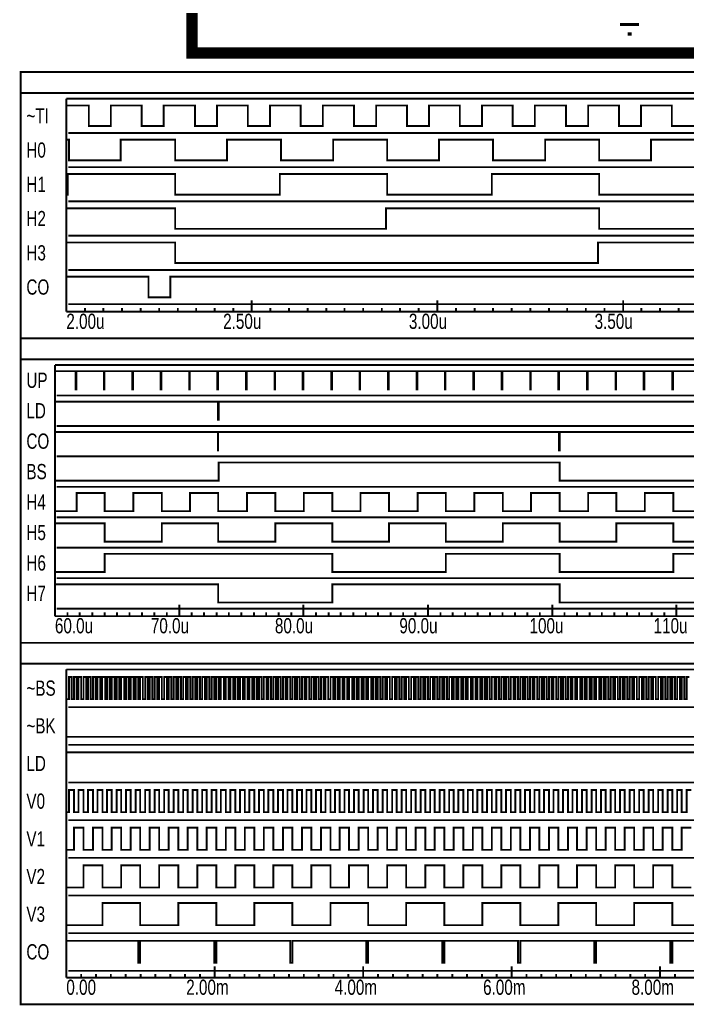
# Model space of a CAD drawing. Header units: inches. Extents: x -20.2 to 17.1, y -12.7 to 4.3.
# Drawn here: x -5.81 to -2.3, y -11.31 to -6.12 of the extents above; entities that cross this region are included whole.
import ezdxf

# ---------------------------------------------------------------- set-up
doc = ezdxf.new("R2010")
doc.units = ezdxf.units.IN
doc.layers.get('0').update_dxf_attribs({"linetype": 'CONTINUOUS'})
for name, color, linetype in [('1', 1, 'CONTINUOUS'), ('2', 2, 'CONTINUOUS'), ('3', 3, 'CONTINUOUS')]:
    doc.layers.add(name, color=color, linetype=linetype)

msp = doc.modelspace()

# ---------------------------------------------------------------- linework, layer by layer
for points, const_width in [([(-0.6, -6.3), (-4.9, -6.3), (-4.9, -5.6)], 0.06), ([(-2.65, -6.15), (-2.55, -6.15)], 0.016), ([(-2.61, -6.2), (-2.59, -6.2)], 0.016), ([(-5.56, -6.63), (-5.56, -6.63), (-5.56, -6.576), (-5.442, -6.576), (-5.442, -6.684), (-5.326, -6.684), (-5.326, -6.576), (-5.164, -6.576), (-5.164, -6.684), (-5.048, -6.684), (-5.048, -6.576), (-4.884, -6.576), (-4.884, -6.684), (-4.768, -6.684), (-4.768, -6.576), (-4.606, -6.576), (-4.606, -6.684), (-4.49, -6.684), (-4.49, -6.576), (-4.328, -6.576), (-4.328, -6.684), (-4.212, -6.684), (-4.212, -6.576), (-4.048, -6.576), (-4.048, -6.684), (-3.932, -6.684), (-3.932, -6.576), (-3.77, -6.576), (-3.77, -6.684), (-3.654, -6.684), (-3.654, -6.576), (-3.492, -6.576), (-3.492, -6.684), (-3.376, -6.684), (-3.376, -6.576), (-3.214, -6.576), (-3.214, -6.684), (-3.098, -6.684), (-3.098, -6.576), (-2.934, -6.576), (-2.934, -6.684), (-2.818, -6.684), (-2.818, -6.576), (-2.656, -6.576), (-2.656, -6.684), (-2.54, -6.684), (-2.54, -6.576), (-2.378, -6.576), (-2.378, -6.684), (-2.262, -6.684)], 0.01), ([(-5.56, -6.81), (-5.56, -6.81), (-5.56, -6.756), (-5.546, -6.756), (-5.546, -6.864), (-5.274, -6.864), (-5.274, -6.756), (-4.988, -6.756), (-4.988, -6.864), (-4.716, -6.864), (-4.716, -6.756), (-4.432, -6.756), (-4.432, -6.864), (-4.158, -6.864), (-4.158, -6.756), (-3.874, -6.756), (-3.874, -6.864), (-3.602, -6.864), (-3.602, -6.756), (-3.318, -6.756), (-3.318, -6.864), (-3.044, -6.864), (-3.044, -6.756), (-2.76, -6.756), (-2.76, -6.864), (-2.488, -6.864), (-2.488, -6.756), (-2.202, -6.756)], 0.01), ([(-5.56, -6.99), (-5.56, -6.99), (-5.56, -7.044), (-5.552, -7.044), (-5.552, -6.936), (-4.988, -6.936), (-4.988, -7.044), (-4.438, -7.044), (-4.438, -6.936), (-3.874, -6.936), (-3.874, -7.044), (-3.324, -7.044), (-3.324, -6.936), (-2.76, -6.936), (-2.76, -7.044), (-2.208, -7.044)], 0.01), ([(-5.56, -7.17), (-5.56, -7.17), (-5.56, -7.116), (-4.988, -7.116), (-4.988, -7.224), (-3.88, -7.224), (-3.88, -7.116), (-2.76, -7.116), (-2.76, -7.224), (-1.652, -7.224), (-1.652, -7.116), (-0.532, -7.116), (-0.532, -7.224), (0.576, -7.224), (0.576, -7.116), (1.696, -7.116), (1.696, -7.224), (2.806, -7.224), (2.806, -7.116), (3.926, -7.116), (3.926, -7.224), (5.034, -7.224), (5.034, -7.116), (6.14, -7.116)], 0.01), ([(-5.56, -7.35), (-5.56, -7.35), (-5.56, -7.296), (-4.988, -7.296), (-4.988, -7.404), (-2.766, -7.404), (-2.766, -7.296), (-0.532, -7.296), (-0.532, -7.404), (1.692, -7.404), (1.692, -7.296), (3.926, -7.296), (3.926, -7.404), (6.14, -7.404)], 0.01), ([(-5.56, -7.53), (-5.56, -7.53), (-5.56, -7.476), (-5.128, -7.476), (-5.128, -7.584), (-5.014, -7.584), (-5.014, -7.476), (-0.67, -7.476), (-0.67, -7.584), (-0.556, -7.584), (-0.556, -7.476), (3.786, -7.476), (3.786, -7.584), (3.9, -7.584), (3.9, -7.476), (6.14, -7.476)], 0.01), ([(-5.62, -8.02), (-5.62, -8.02), (-5.62, -7.972), (-5.512, -7.972), (-5.512, -8.068), (-5.508, -8.068), (-5.508, -7.972), (-5.362, -7.972), (-5.362, -8.068), (-5.36, -8.068), (-5.36, -7.972), (-5.214, -7.972), (-5.214, -8.068), (-5.21, -8.068), (-5.21, -7.972), (-5.064, -7.972), (-5.064, -8.068), (-5.06, -8.068), (-5.06, -7.972), (-4.914, -7.972), (-4.914, -8.068), (-4.912, -8.068), (-4.912, -7.972), (-4.766, -7.972), (-4.766, -8.068), (-4.762, -8.068), (-4.762, -7.972), (-4.616, -7.972), (-4.616, -8.068), (-4.612, -8.068), (-4.612, -7.972), (-4.466, -7.972), (-4.466, -8.068), (-4.464, -8.068), (-4.464, -7.972), (-4.318, -7.972), (-4.318, -8.068), (-4.314, -8.068), (-4.314, -7.972), (-4.168, -7.972), (-4.168, -8.068), (-4.164, -8.068), (-4.164, -7.972), (-4.018, -7.972), (-4.018, -8.068), (-4.016, -8.068), (-4.016, -7.972), (-3.87, -7.972), (-3.87, -8.068), (-3.866, -8.068), (-3.866, -7.972), (-3.72, -7.972), (-3.72, -8.068), (-3.716, -8.068), (-3.716, -7.972), (-3.57, -7.972), (-3.57, -8.068), (-3.568, -8.068), (-3.568, -7.972), (-3.422, -7.972), (-3.422, -8.068), (-3.418, -8.068), (-3.418, -7.972), (-3.272, -7.972), (-3.272, -8.068), (-3.268, -8.068), (-3.268, -7.972), (-3.122, -7.972), (-3.122, -8.068), (-3.12, -8.068), (-3.12, -7.972), (-2.974, -7.972), (-2.974, -8.068), (-2.97, -8.068), (-2.97, -7.972), (-2.824, -7.972), (-2.824, -8.068), (-2.82, -8.068), (-2.82, -7.972), (-2.674, -7.972), (-2.674, -8.068), (-2.672, -8.068), (-2.672, -7.972), (-2.526, -7.972), (-2.526, -8.068), (-2.522, -8.068), (-2.522, -7.972), (-2.376, -7.972), (-2.376, -8.068), (-2.372, -8.068), (-2.372, -7.972), (-2.226, -7.972)], 0.01), ([(-5.62, -8.18), (-5.62, -8.18), (-5.62, -8.132), (-4.764, -8.132), (-4.764, -8.228), (-4.76, -8.228), (-4.76, -8.132), (-0.582, -8.132), (-0.582, -8.228), (-0.58, -8.228), (-0.58, -8.132), (3.6, -8.132), (3.6, -8.228), (3.602, -8.228), (3.602, -8.132), (6.14, -8.132)], 0.01), ([(-5.62, -8.34), (-5.62, -8.34), (-5.62, -8.292), (-4.764, -8.292), (-4.764, -8.388), (-4.762, -8.388), (-4.762, -8.292), (-2.972, -8.292), (-2.972, -8.388), (-2.968, -8.388), (-2.968, -8.292), (-0.584, -8.292), (-0.584, -8.388), (-0.58, -8.388), (-0.58, -8.292), (1.208, -8.292)], 0.01), ([(-5.62, -8.5), (-5.62, -8.5), (-5.62, -8.548), (-4.76, -8.548), (-4.76, -8.452), (-2.968, -8.452), (-2.968, -8.548), (-0.58, -8.548), (-0.58, -8.452), (1.214, -8.452), (1.214, -8.548), (3.602, -8.548), (3.602, -8.452), (5.396, -8.452), (5.396, -8.548), (6.14, -8.548)], 0.01), ([(-5.62, -8.66), (-5.62, -8.66), (-5.62, -8.708), (-5.506, -8.708), (-5.506, -8.612), (-5.358, -8.612), (-5.358, -8.708), (-5.208, -8.708), (-5.208, -8.612), (-5.058, -8.612), (-5.058, -8.708), (-4.91, -8.708), (-4.91, -8.612), (-4.762, -8.612), (-4.762, -8.708), (-4.61, -8.708), (-4.61, -8.612), (-4.462, -8.612), (-4.462, -8.708), (-4.312, -8.708), (-4.312, -8.612), (-4.162, -8.612), (-4.162, -8.708), (-4.014, -8.708), (-4.014, -8.612), (-3.864, -8.612), (-3.864, -8.708), (-3.714, -8.708), (-3.714, -8.612), (-3.566, -8.612), (-3.566, -8.708), (-3.416, -8.708), (-3.416, -8.612), (-3.266, -8.612), (-3.266, -8.708), (-3.118, -8.708), (-3.118, -8.612), (-2.968, -8.612), (-2.968, -8.708), (-2.818, -8.708), (-2.818, -8.612), (-2.67, -8.612), (-2.67, -8.708), (-2.52, -8.708), (-2.52, -8.612), (-2.37, -8.612), (-2.37, -8.708), (-2.222, -8.708)], 0.01), ([(-5.62, -8.82), (-5.62, -8.82), (-5.62, -8.772), (-5.358, -8.772), (-5.358, -8.868), (-5.058, -8.868), (-5.058, -8.772), (-4.762, -8.772), (-4.762, -8.868), (-4.462, -8.868), (-4.462, -8.772), (-4.162, -8.772), (-4.162, -8.868), (-3.864, -8.868), (-3.864, -8.772), (-3.566, -8.772), (-3.566, -8.868), (-3.266, -8.868), (-3.266, -8.772), (-2.968, -8.772), (-2.968, -8.868), (-2.67, -8.868), (-2.67, -8.772), (-2.37, -8.772), (-2.37, -8.868), (-2.072, -8.868)], 0.01), ([(-5.62, -8.98), (-5.62, -8.98), (-5.62, -9.028), (-5.358, -9.028), (-5.358, -8.932), (-4.162, -8.932), (-4.162, -9.028), (-3.566, -9.028), (-3.566, -8.932), (-2.968, -8.932), (-2.968, -9.028), (-2.37, -9.028), (-2.37, -8.932), (-1.774, -8.932), (-1.774, -9.028), (-1.176, -9.028), (-1.176, -8.932), (0.018, -8.932), (0.018, -9.028), (0.616, -9.028), (0.616, -8.932), (1.214, -8.932)], 0.01), ([(-5.62, -9.14), (-5.62, -9.14), (-5.62, -9.092), (-4.762, -9.092), (-4.762, -9.188), (-4.162, -9.188), (-4.162, -9.092), (-2.968, -9.092), (-2.968, -9.188), (-1.774, -9.188), (-1.774, -9.092), (-0.58, -9.092), (-0.58, -9.188), (0.018, -9.188), (0.018, -9.092), (1.214, -9.092)], 0.01), ([(-5.56, -9.696), (-5.546, -9.696), (-5.546, -9.58), (-5.532, -9.58), (-5.532, -9.696), (-5.52, -9.696), (-5.52, -9.58), (-5.506, -9.58), (-5.506, -9.696), (-5.496, -9.696), (-5.496, -9.58), (-5.482, -9.58), (-5.482, -9.696), (-5.47, -9.696), (-5.47, -9.58), (-5.456, -9.58), (-5.456, -9.696), (-5.446, -9.696), (-5.446, -9.58), (-5.432, -9.58), (-5.432, -9.696), (-5.42, -9.696), (-5.42, -9.58), (-5.406, -9.58), (-5.406, -9.696), (-5.396, -9.696), (-5.396, -9.58), (-5.382, -9.58), (-5.382, -9.696), (-5.372, -9.696), (-5.372, -9.58), (-5.356, -9.58), (-5.356, -9.696), (-5.346, -9.696), (-5.346, -9.58), (-5.332, -9.58), (-5.332, -9.696), (-5.322, -9.696), (-5.322, -9.58), (-5.306, -9.58), (-5.306, -9.696), (-5.296, -9.696), (-5.296, -9.58), (-5.282, -9.58), (-5.282, -9.696), (-5.272, -9.696), (-5.272, -9.58), (-5.256, -9.58), (-5.256, -9.696), (-5.246, -9.696), (-5.246, -9.58), (-5.232, -9.58), (-5.232, -9.696), (-5.222, -9.696), (-5.222, -9.58), (-5.206, -9.58), (-5.206, -9.696), (-5.196, -9.696), (-5.196, -9.58), (-5.182, -9.58), (-5.182, -9.696), (-5.172, -9.696), (-5.172, -9.58), (-5.158, -9.58), (-5.158, -9.696), (-5.146, -9.696), (-5.146, -9.58), (-5.132, -9.58), (-5.132, -9.696), (-5.122, -9.696), (-5.122, -9.58), (-5.108, -9.58), (-5.108, -9.696), (-5.096, -9.696), (-5.096, -9.58), (-5.082, -9.58), (-5.082, -9.696), (-5.072, -9.696), (-5.072, -9.58), (-5.058, -9.58), (-5.058, -9.696), (-5.046, -9.696), (-5.046, -9.58), (-5.032, -9.58), (-5.032, -9.696), (-5.022, -9.696), (-5.022, -9.58), (-5.008, -9.58), (-5.008, -9.696), (-4.996, -9.696), (-4.996, -9.58), (-4.982, -9.58), (-4.982, -9.696), (-4.972, -9.696), (-4.972, -9.58), (-4.958, -9.58), (-4.958, -9.696), (-4.946, -9.696), (-4.946, -9.58), (-4.932, -9.58), (-4.932, -9.696), (-4.922, -9.696), (-4.922, -9.58), (-4.908, -9.58), (-4.908, -9.696), (-4.896, -9.696), (-4.896, -9.58), (-4.882, -9.58), (-4.882, -9.696), (-4.872, -9.696), (-4.872, -9.58), (-4.858, -9.58), (-4.858, -9.696), (-4.846, -9.696), (-4.846, -9.58), (-4.832, -9.58), (-4.832, -9.696), (-4.822, -9.696), (-4.822, -9.58), (-4.808, -9.58), (-4.808, -9.696), (-4.796, -9.696), (-4.796, -9.58), (-4.782, -9.58), (-4.782, -9.696), (-4.772, -9.696), (-4.772, -9.58), (-4.758, -9.58), (-4.758, -9.696), (-4.748, -9.696), (-4.748, -9.58), (-4.732, -9.58), (-4.732, -9.696), (-4.722, -9.696), (-4.722, -9.58), (-4.708, -9.58), (-4.708, -9.696), (-4.698, -9.696), (-4.698, -9.58), (-4.682, -9.58), (-4.682, -9.696), (-4.672, -9.696), (-4.672, -9.58), (-4.658, -9.58), (-4.658, -9.696), (-4.648, -9.696), (-4.648, -9.58), (-4.632, -9.58), (-4.632, -9.696), (-4.622, -9.696), (-4.622, -9.58), (-4.608, -9.58), (-4.608, -9.696), (-4.598, -9.696), (-4.598, -9.58), (-4.582, -9.58), (-4.582, -9.696), (-4.572, -9.696), (-4.572, -9.58), (-4.558, -9.58), (-4.558, -9.696), (-4.548, -9.696), (-4.548, -9.58), (-4.534, -9.58), (-4.534, -9.696), (-4.522, -9.696), (-4.522, -9.58), (-4.508, -9.58), (-4.508, -9.696), (-4.498, -9.696), (-4.498, -9.58), (-4.484, -9.58), (-4.484, -9.696), (-4.472, -9.696), (-4.472, -9.58), (-4.458, -9.58), (-4.458, -9.696), (-4.448, -9.696), (-4.448, -9.58), (-4.434, -9.58), (-4.434, -9.696), (-4.422, -9.696), (-4.422, -9.58), (-4.408, -9.58), (-4.408, -9.696), (-4.398, -9.696), (-4.398, -9.58), (-4.384, -9.58), (-4.384, -9.696), (-4.372, -9.696), (-4.372, -9.58), (-4.358, -9.58), (-4.358, -9.696), (-4.348, -9.696), (-4.348, -9.58), (-4.334, -9.58), (-4.334, -9.696), (-4.322, -9.696), (-4.322, -9.58), (-4.308, -9.58), (-4.308, -9.696), (-4.298, -9.696), (-4.298, -9.58), (-4.284, -9.58), (-4.284, -9.696), (-4.272, -9.696), (-4.272, -9.58), (-4.258, -9.58), (-4.258, -9.696), (-4.248, -9.696), (-4.248, -9.58), (-4.234, -9.58), (-4.234, -9.696), (-4.222, -9.696), (-4.222, -9.58), (-4.208, -9.58), (-4.208, -9.696), (-4.198, -9.696), (-4.198, -9.58), (-4.184, -9.58), (-4.184, -9.696), (-4.172, -9.696), (-4.172, -9.58), (-4.158, -9.58), (-4.158, -9.696), (-4.148, -9.696), (-4.148, -9.58), (-4.134, -9.58), (-4.134, -9.696), (-4.124, -9.696), (-4.124, -9.58), (-4.108, -9.58), (-4.108, -9.696), (-4.098, -9.696), (-4.098, -9.58), (-4.084, -9.58), (-4.084, -9.696), (-4.074, -9.696), (-4.074, -9.58), (-4.058, -9.58), (-4.058, -9.696), (-4.048, -9.696), (-4.048, -9.58), (-4.034, -9.58), (-4.034, -9.696), (-4.024, -9.696), (-4.024, -9.58), (-4.008, -9.58), (-4.008, -9.696), (-3.998, -9.696), (-3.998, -9.58), (-3.984, -9.58), (-3.984, -9.696), (-3.974, -9.696), (-3.974, -9.58), (-3.958, -9.58), (-3.958, -9.696), (-3.948, -9.696), (-3.948, -9.58), (-3.934, -9.58), (-3.934, -9.696), (-3.924, -9.696), (-3.924, -9.58), (-3.91, -9.58), (-3.91, -9.696), (-3.898, -9.696), (-3.898, -9.58), (-3.884, -9.58), (-3.884, -9.696), (-3.874, -9.696), (-3.874, -9.58), (-3.86, -9.58), (-3.86, -9.696), (-3.848, -9.696), (-3.848, -9.58), (-3.834, -9.58), (-3.834, -9.696), (-3.824, -9.696), (-3.824, -9.58), (-3.81, -9.58), (-3.81, -9.696), (-3.798, -9.696), (-3.798, -9.58), (-3.784, -9.58), (-3.784, -9.696), (-3.774, -9.696), (-3.774, -9.58), (-3.76, -9.58), (-3.76, -9.696), (-3.748, -9.696), (-3.748, -9.58), (-3.734, -9.58), (-3.734, -9.696), (-3.724, -9.696), (-3.724, -9.58), (-3.71, -9.58), (-3.71, -9.696), (-3.698, -9.696), (-3.698, -9.58), (-3.684, -9.58), (-3.684, -9.696), (-3.674, -9.696), (-3.674, -9.58), (-3.66, -9.58), (-3.66, -9.696), (-3.648, -9.696), (-3.648, -9.58), (-3.634, -9.58), (-3.634, -9.696), (-3.624, -9.696), (-3.624, -9.58), (-3.61, -9.58), (-3.61, -9.696), (-3.598, -9.696), (-3.598, -9.58), (-3.584, -9.58), (-3.584, -9.696), (-3.574, -9.696), (-3.574, -9.58), (-3.56, -9.58), (-3.56, -9.696), (-3.548, -9.696), (-3.548, -9.58), (-3.534, -9.58), (-3.534, -9.696), (-3.524, -9.696), (-3.524, -9.58), (-3.51, -9.58), (-3.51, -9.696), (-3.5, -9.696), (-3.5, -9.58), (-3.484, -9.58), (-3.484, -9.696), (-3.474, -9.696), (-3.474, -9.58), (-3.46, -9.58), (-3.46, -9.696), (-3.45, -9.696), (-3.45, -9.58), (-3.434, -9.58), (-3.434, -9.696), (-3.424, -9.696), (-3.424, -9.58), (-3.41, -9.58), (-3.41, -9.696), (-3.4, -9.696), (-3.4, -9.58), (-3.384, -9.58), (-3.384, -9.696), (-3.374, -9.696), (-3.374, -9.58), (-3.36, -9.58), (-3.36, -9.696), (-3.35, -9.696), (-3.35, -9.58), (-3.336, -9.58), (-3.336, -9.696), (-3.324, -9.696), (-3.324, -9.58), (-3.31, -9.58), (-3.31, -9.696), (-3.3, -9.696), (-3.3, -9.58), (-3.286, -9.58), (-3.286, -9.696), (-3.274, -9.696), (-3.274, -9.58), (-3.26, -9.58), (-3.26, -9.696), (-3.25, -9.696), (-3.25, -9.58), (-3.236, -9.58), (-3.236, -9.696), (-3.224, -9.696), (-3.224, -9.58), (-3.21, -9.58), (-3.21, -9.696), (-3.2, -9.696), (-3.2, -9.58), (-3.186, -9.58), (-3.186, -9.696), (-3.174, -9.696), (-3.174, -9.58), (-3.16, -9.58), (-3.16, -9.696), (-3.15, -9.696), (-3.15, -9.58), (-3.136, -9.58), (-3.136, -9.696), (-3.124, -9.696), (-3.124, -9.58), (-3.11, -9.58), (-3.11, -9.696), (-3.1, -9.696), (-3.1, -9.58), (-3.086, -9.58), (-3.086, -9.696), (-3.074, -9.696), (-3.074, -9.58), (-3.06, -9.58), (-3.06, -9.696), (-3.05, -9.696), (-3.05, -9.58), (-3.036, -9.58), (-3.036, -9.696), (-3.024, -9.696), (-3.024, -9.58), (-3.01, -9.58), (-3.01, -9.696), (-3, -9.696), (-3, -9.58), (-2.986, -9.58), (-2.986, -9.696), (-2.974, -9.696), (-2.974, -9.58), (-2.96, -9.58), (-2.96, -9.696), (-2.95, -9.696), (-2.95, -9.58), (-2.936, -9.58), (-2.936, -9.696), (-2.924, -9.696), (-2.924, -9.58), (-2.91, -9.58), (-2.91, -9.696), (-2.9, -9.696), (-2.9, -9.58), (-2.886, -9.58), (-2.886, -9.696), (-2.876, -9.696), (-2.876, -9.58), (-2.86, -9.58), (-2.86, -9.696), (-2.85, -9.696), (-2.85, -9.58), (-2.836, -9.58), (-2.836, -9.696), (-2.826, -9.696), (-2.826, -9.58), (-2.81, -9.58), (-2.81, -9.696), (-2.8, -9.696), (-2.8, -9.58), (-2.786, -9.58), (-2.786, -9.696), (-2.776, -9.696), (-2.776, -9.58), (-2.76, -9.58), (-2.76, -9.696), (-2.75, -9.696), (-2.75, -9.58), (-2.736, -9.58), (-2.736, -9.696), (-2.726, -9.696), (-2.726, -9.58), (-2.712, -9.58), (-2.712, -9.696), (-2.7, -9.696), (-2.7, -9.58), (-2.686, -9.58), (-2.686, -9.696), (-2.676, -9.696), (-2.676, -9.58), (-2.662, -9.58), (-2.662, -9.696), (-2.65, -9.696), (-2.65, -9.58), (-2.636, -9.58), (-2.636, -9.696), (-2.626, -9.696), (-2.626, -9.58), (-2.612, -9.58), (-2.612, -9.696), (-2.6, -9.696), (-2.6, -9.58), (-2.586, -9.58), (-2.586, -9.696), (-2.576, -9.696), (-2.576, -9.58), (-2.562, -9.58), (-2.562, -9.696), (-2.55, -9.696), (-2.55, -9.58), (-2.536, -9.58), (-2.536, -9.696), (-2.526, -9.696), (-2.526, -9.58), (-2.512, -9.58), (-2.512, -9.696), (-2.5, -9.696), (-2.5, -9.58), (-2.486, -9.58), (-2.486, -9.696), (-2.476, -9.696), (-2.476, -9.58), (-2.462, -9.58), (-2.462, -9.696), (-2.45, -9.696), (-2.45, -9.58), (-2.436, -9.58), (-2.436, -9.696), (-2.426, -9.696), (-2.426, -9.58), (-2.412, -9.58), (-2.412, -9.696), (-2.4, -9.696), (-2.4, -9.58), (-2.386, -9.58), (-2.386, -9.696), (-2.376, -9.696), (-2.376, -9.58), (-2.362, -9.58), (-2.362, -9.696), (-2.35, -9.696), (-2.35, -9.58), (-2.336, -9.58), (-2.336, -9.696), (-2.326, -9.696), (-2.326, -9.58), (-2.312, -9.58), (-2.312, -9.696), (-2.3, -9.696), (-2.3, -9.58), (-2.286, -9.58)], 0.01), ([(-5.56, -9.894), (-0.778, -9.894), (-0.778, -9.778), (4.014, -9.778), (4.014, -9.894), (6.14, -9.894)], 0.01), ([(-5.56, -9.976), (-0.778, -9.976), (-0.778, -10.092), (-0.778, -10.092), (-0.778, -9.976), (4.014, -9.976), (4.014, -10.092), (4.014, -10.092), (4.014, -9.976), (6.14, -9.976)], 0.01), ([(-5.56, -10.29), (-5.546, -10.29), (-5.546, -10.174), (-5.52, -10.174), (-5.52, -10.29), (-5.496, -10.29), (-5.496, -10.174), (-5.47, -10.174), (-5.47, -10.29), (-5.446, -10.29), (-5.446, -10.174), (-5.42, -10.174), (-5.42, -10.29), (-5.396, -10.29), (-5.396, -10.174), (-5.37, -10.174), (-5.37, -10.29), (-5.346, -10.29), (-5.346, -10.174), (-5.322, -10.174), (-5.322, -10.29), (-5.296, -10.29), (-5.296, -10.174), (-5.272, -10.174), (-5.272, -10.29), (-5.246, -10.29), (-5.246, -10.174), (-5.222, -10.174), (-5.222, -10.29), (-5.196, -10.29), (-5.196, -10.174), (-5.172, -10.174), (-5.172, -10.29), (-5.146, -10.29), (-5.146, -10.174), (-5.122, -10.174), (-5.122, -10.29), (-5.096, -10.29), (-5.096, -10.174), (-5.072, -10.174), (-5.072, -10.29), (-5.046, -10.29), (-5.046, -10.174), (-5.022, -10.174), (-5.022, -10.29), (-4.996, -10.29), (-4.996, -10.174), (-4.972, -10.174), (-4.972, -10.29), (-4.946, -10.29), (-4.946, -10.174), (-4.922, -10.174), (-4.922, -10.29), (-4.896, -10.29), (-4.896, -10.174), (-4.872, -10.174), (-4.872, -10.29), (-4.846, -10.29), (-4.846, -10.174), (-4.822, -10.174), (-4.822, -10.29), (-4.796, -10.29), (-4.796, -10.174), (-4.772, -10.174), (-4.772, -10.29), (-4.748, -10.29), (-4.748, -10.174), (-4.722, -10.174), (-4.722, -10.29), (-4.698, -10.29), (-4.698, -10.174), (-4.672, -10.174), (-4.672, -10.29), (-4.648, -10.29), (-4.648, -10.174), (-4.622, -10.174), (-4.622, -10.29), (-4.598, -10.29), (-4.598, -10.174), (-4.572, -10.174), (-4.572, -10.29), (-4.548, -10.29), (-4.548, -10.174), (-4.522, -10.174), (-4.522, -10.29), (-4.498, -10.29), (-4.498, -10.174), (-4.472, -10.174), (-4.472, -10.29), (-4.448, -10.29), (-4.448, -10.174), (-4.422, -10.174), (-4.422, -10.29), (-4.398, -10.29), (-4.398, -10.174), (-4.372, -10.174), (-4.372, -10.29), (-4.348, -10.29), (-4.348, -10.174), (-4.322, -10.174), (-4.322, -10.29), (-4.298, -10.29), (-4.298, -10.174), (-4.272, -10.174), (-4.272, -10.29), (-4.248, -10.29), (-4.248, -10.174), (-4.222, -10.174), (-4.222, -10.29), (-4.198, -10.29), (-4.198, -10.174), (-4.172, -10.174), (-4.172, -10.29), (-4.148, -10.29), (-4.148, -10.174), (-4.124, -10.174), (-4.124, -10.29), (-4.098, -10.29), (-4.098, -10.174), (-4.074, -10.174), (-4.074, -10.29), (-4.048, -10.29), (-4.048, -10.174), (-4.024, -10.174), (-4.024, -10.29), (-3.998, -10.29), (-3.998, -10.174), (-3.974, -10.174), (-3.974, -10.29), (-3.948, -10.29), (-3.948, -10.174), (-3.924, -10.174), (-3.924, -10.29), (-3.898, -10.29), (-3.898, -10.174), (-3.874, -10.174), (-3.874, -10.29), (-3.848, -10.29), (-3.848, -10.174), (-3.824, -10.174), (-3.824, -10.29), (-3.798, -10.29), (-3.798, -10.174), (-3.774, -10.174), (-3.774, -10.29), (-3.748, -10.29), (-3.748, -10.174), (-3.724, -10.174), (-3.724, -10.29), (-3.698, -10.29), (-3.698, -10.174), (-3.674, -10.174), (-3.674, -10.29), (-3.648, -10.29), (-3.648, -10.174), (-3.624, -10.174), (-3.624, -10.29), (-3.598, -10.29), (-3.598, -10.174), (-3.574, -10.174), (-3.574, -10.29), (-3.548, -10.29), (-3.548, -10.174), (-3.524, -10.174), (-3.524, -10.29), (-3.5, -10.29), (-3.5, -10.174), (-3.474, -10.174), (-3.474, -10.29), (-3.45, -10.29), (-3.45, -10.174), (-3.424, -10.174), (-3.424, -10.29), (-3.4, -10.29), (-3.4, -10.174), (-3.374, -10.174), (-3.374, -10.29), (-3.35, -10.29), (-3.35, -10.174), (-3.324, -10.174), (-3.324, -10.29), (-3.3, -10.29), (-3.3, -10.174), (-3.274, -10.174), (-3.274, -10.29), (-3.25, -10.29), (-3.25, -10.174), (-3.224, -10.174), (-3.224, -10.29), (-3.2, -10.29), (-3.2, -10.174), (-3.174, -10.174), (-3.174, -10.29), (-3.15, -10.29), (-3.15, -10.174), (-3.124, -10.174), (-3.124, -10.29), (-3.1, -10.29), (-3.1, -10.174), (-3.074, -10.174), (-3.074, -10.29), (-3.05, -10.29), (-3.05, -10.174), (-3.024, -10.174), (-3.024, -10.29), (-3, -10.29), (-3, -10.174), (-2.974, -10.174), (-2.974, -10.29), (-2.95, -10.29), (-2.95, -10.174), (-2.924, -10.174), (-2.924, -10.29), (-2.9, -10.29), (-2.9, -10.174), (-2.876, -10.174), (-2.876, -10.29), (-2.85, -10.29), (-2.85, -10.174), (-2.826, -10.174), (-2.826, -10.29), (-2.8, -10.29), (-2.8, -10.174), (-2.776, -10.174), (-2.776, -10.29), (-2.75, -10.29), (-2.75, -10.174), (-2.726, -10.174), (-2.726, -10.29), (-2.7, -10.29), (-2.7, -10.174), (-2.676, -10.174), (-2.676, -10.29), (-2.65, -10.29), (-2.65, -10.174), (-2.626, -10.174), (-2.626, -10.29), (-2.6, -10.29), (-2.6, -10.174), (-2.576, -10.174), (-2.576, -10.29), (-2.55, -10.29), (-2.55, -10.174), (-2.526, -10.174), (-2.526, -10.29), (-2.5, -10.29), (-2.5, -10.174), (-2.476, -10.174), (-2.476, -10.29), (-2.45, -10.29), (-2.45, -10.174), (-2.426, -10.174), (-2.426, -10.29), (-2.4, -10.29), (-2.4, -10.174), (-2.376, -10.174), (-2.376, -10.29), (-2.35, -10.29), (-2.35, -10.174), (-2.326, -10.174), (-2.326, -10.29), (-2.3, -10.29), (-2.3, -10.174), (-2.276, -10.174)], 0.01), ([(-5.56, -10.488), (-5.52, -10.488), (-5.52, -10.372), (-5.47, -10.372), (-5.47, -10.488), (-5.42, -10.488), (-5.42, -10.372), (-5.37, -10.372), (-5.37, -10.488), (-5.322, -10.488), (-5.322, -10.372), (-5.272, -10.372), (-5.272, -10.488), (-5.222, -10.488), (-5.222, -10.372), (-5.172, -10.372), (-5.172, -10.488), (-5.122, -10.488), (-5.122, -10.372), (-5.072, -10.372), (-5.072, -10.488), (-5.022, -10.488), (-5.022, -10.372), (-4.972, -10.372), (-4.972, -10.488), (-4.922, -10.488), (-4.922, -10.372), (-4.872, -10.372), (-4.872, -10.488), (-4.822, -10.488), (-4.822, -10.372), (-4.772, -10.372), (-4.772, -10.488), (-4.722, -10.488), (-4.722, -10.372), (-4.672, -10.372), (-4.672, -10.488), (-4.622, -10.488), (-4.622, -10.372), (-4.572, -10.372), (-4.572, -10.488), (-4.522, -10.488), (-4.522, -10.372), (-4.472, -10.372), (-4.472, -10.488), (-4.422, -10.488), (-4.422, -10.372), (-4.372, -10.372), (-4.372, -10.488), (-4.322, -10.488), (-4.322, -10.372), (-4.272, -10.372), (-4.272, -10.488), (-4.222, -10.488), (-4.222, -10.372), (-4.172, -10.372), (-4.172, -10.488), (-4.124, -10.488), (-4.124, -10.372), (-4.074, -10.372), (-4.074, -10.488), (-4.024, -10.488), (-4.024, -10.372), (-3.974, -10.372), (-3.974, -10.488), (-3.924, -10.488), (-3.924, -10.372), (-3.874, -10.372), (-3.874, -10.488), (-3.824, -10.488), (-3.824, -10.372), (-3.774, -10.372), (-3.774, -10.488), (-3.724, -10.488), (-3.724, -10.372), (-3.674, -10.372), (-3.674, -10.488), (-3.624, -10.488), (-3.624, -10.372), (-3.574, -10.372), (-3.574, -10.488), (-3.524, -10.488), (-3.524, -10.372), (-3.474, -10.372), (-3.474, -10.488), (-3.424, -10.488), (-3.424, -10.372), (-3.374, -10.372), (-3.374, -10.488), (-3.324, -10.488), (-3.324, -10.372), (-3.274, -10.372), (-3.274, -10.488), (-3.224, -10.488), (-3.224, -10.372), (-3.174, -10.372), (-3.174, -10.488), (-3.124, -10.488), (-3.124, -10.372), (-3.074, -10.372), (-3.074, -10.488), (-3.024, -10.488), (-3.024, -10.372), (-2.974, -10.372), (-2.974, -10.488), (-2.924, -10.488), (-2.924, -10.372), (-2.876, -10.372), (-2.876, -10.488), (-2.826, -10.488), (-2.826, -10.372), (-2.776, -10.372), (-2.776, -10.488), (-2.726, -10.488), (-2.726, -10.372), (-2.676, -10.372), (-2.676, -10.488), (-2.626, -10.488), (-2.626, -10.372), (-2.576, -10.372), (-2.576, -10.488), (-2.526, -10.488), (-2.526, -10.372), (-2.476, -10.372), (-2.476, -10.488), (-2.426, -10.488), (-2.426, -10.372), (-2.376, -10.372), (-2.376, -10.488), (-2.326, -10.488), (-2.326, -10.372), (-2.276, -10.372)], 0.01), ([(-5.56, -10.686), (-5.47, -10.686), (-5.47, -10.57), (-5.37, -10.57), (-5.37, -10.686), (-5.272, -10.686), (-5.272, -10.57), (-5.172, -10.57), (-5.172, -10.686), (-5.072, -10.686), (-5.072, -10.57), (-4.972, -10.57), (-4.972, -10.686), (-4.872, -10.686), (-4.872, -10.57), (-4.772, -10.57), (-4.772, -10.686), (-4.672, -10.686), (-4.672, -10.57), (-4.572, -10.57), (-4.572, -10.686), (-4.472, -10.686), (-4.472, -10.57), (-4.372, -10.57), (-4.372, -10.686), (-4.272, -10.686), (-4.272, -10.57), (-4.172, -10.57), (-4.172, -10.686), (-4.074, -10.686), (-4.074, -10.57), (-3.974, -10.57), (-3.974, -10.686), (-3.874, -10.686), (-3.874, -10.57), (-3.774, -10.57), (-3.774, -10.686), (-3.674, -10.686), (-3.674, -10.57), (-3.574, -10.57), (-3.574, -10.686), (-3.474, -10.686), (-3.474, -10.57), (-3.374, -10.57), (-3.374, -10.686), (-3.274, -10.686), (-3.274, -10.57), (-3.174, -10.57), (-3.174, -10.686), (-3.074, -10.686), (-3.074, -10.57), (-2.974, -10.57), (-2.974, -10.686), (-2.876, -10.686), (-2.876, -10.57), (-2.776, -10.57), (-2.776, -10.686), (-2.676, -10.686), (-2.676, -10.57), (-2.576, -10.57), (-2.576, -10.686), (-2.476, -10.686), (-2.476, -10.57), (-2.376, -10.57), (-2.376, -10.686), (-2.276, -10.686)], 0.01), ([(-5.56, -10.884), (-5.37, -10.884), (-5.37, -10.768), (-5.172, -10.768), (-5.172, -10.884), (-4.972, -10.884), (-4.972, -10.768), (-4.772, -10.768), (-4.772, -10.884), (-4.572, -10.884), (-4.572, -10.768), (-4.372, -10.768), (-4.372, -10.884), (-4.172, -10.884), (-4.172, -10.768), (-3.974, -10.768), (-3.974, -10.884), (-3.774, -10.884), (-3.774, -10.768), (-3.574, -10.768), (-3.574, -10.884), (-3.374, -10.884), (-3.374, -10.768), (-3.174, -10.768), (-3.174, -10.884), (-2.974, -10.884), (-2.974, -10.768), (-2.776, -10.768), (-2.776, -10.884), (-2.576, -10.884), (-2.576, -10.768), (-2.376, -10.768), (-2.376, -10.884), (-2.176, -10.884)], 0.01), ([(-5.56, -10.966), (-5.182, -10.966), (-5.182, -11.082), (-5.172, -11.082), (-5.172, -10.966), (-4.782, -10.966), (-4.782, -11.082), (-4.772, -11.082), (-4.772, -10.966), (-4.384, -10.966), (-4.384, -11.082), (-4.372, -11.082), (-4.372, -10.966), (-3.984, -10.966), (-3.984, -11.082), (-3.974, -11.082), (-3.974, -10.966), (-3.584, -10.966), (-3.584, -11.082), (-3.574, -11.082), (-3.574, -10.966), (-3.186, -10.966), (-3.186, -11.082), (-3.174, -11.082), (-3.174, -10.966), (-2.786, -10.966), (-2.786, -11.082), (-2.776, -11.082), (-2.776, -10.966), (-2.386, -10.966), (-2.386, -11.082), (-2.376, -11.082), (-2.376, -10.966), (-1.988, -10.966)], 0.01)]:
    msp.add_lwpolyline(points, dxfattribs=dict(const_width=const_width))
at = {"layer": '1', "const_width": 0.01}
for points in [[(-5.8, -7.8), (6.2, -7.8), (6.2, -6.4), (-5.8, -6.4), (-5.8, -7.8)], [(-5.8, -6.51), (6.2, -6.51)], [(-5.8, -6.51), (6.2, -6.51)], [(-5.56, -6.54), (6.14, -6.54)], [(-5.56, -6.54), (-5.56, -7.66), (-5.56, -7.6)], [(-5.55, -6.72), (6.13, -6.72)], [(-5.55, -6.9), (6.13, -6.9)], [(-5.55, -7.08), (6.13, -7.08)], [(-5.55, -7.26), (6.13, -7.26)], [(-5.55, -7.44), (6.13, -7.44)], [(-4.586, -7.62), (-4.586, -7.66), (-4.586, -7.6)], [(-3.61, -7.62), (-3.61, -7.66), (-3.61, -7.6)], [(-2.634, -7.62), (-2.634, -7.66), (-2.634, -7.6)], [(-5.56, -7.66), (6.14, -7.66)], [(-5.55, -7.62), (6.13, -7.62)], [(-5.462, -7.66), (-5.462, -7.64)], [(-5.366, -7.66), (-5.366, -7.64)], [(-5.268, -7.66), (-5.268, -7.64)], [(-5.17, -7.66), (-5.17, -7.64)], [(-5.072, -7.66), (-5.072, -7.64)], [(-4.974, -7.66), (-4.974, -7.64)], [(-4.878, -7.66), (-4.878, -7.64)], [(-4.78, -7.66), (-4.78, -7.64)], [(-4.682, -7.66), (-4.682, -7.64)], [(-4.488, -7.66), (-4.488, -7.64)], [(-4.39, -7.66), (-4.39, -7.64)], [(-4.292, -7.66), (-4.292, -7.64)], [(-4.194, -7.66), (-4.194, -7.64)], [(-4.098, -7.66), (-4.098, -7.64)], [(-4, -7.66), (-4, -7.64)], [(-3.902, -7.66), (-3.902, -7.64)], [(-3.806, -7.66), (-3.806, -7.64)], [(-3.708, -7.66), (-3.708, -7.64)], [(-3.512, -7.66), (-3.512, -7.64)], [(-3.414, -7.66), (-3.414, -7.64)], [(-3.318, -7.66), (-3.318, -7.64)], [(-3.22, -7.66), (-3.22, -7.64)], [(-3.122, -7.66), (-3.122, -7.64)], [(-3.024, -7.66), (-3.024, -7.64)], [(-2.928, -7.66), (-2.928, -7.64)], [(-2.83, -7.66), (-2.83, -7.64)], [(-2.732, -7.66), (-2.732, -7.64)], [(-2.538, -7.66), (-2.538, -7.64)], [(-2.44, -7.66), (-2.44, -7.64)], [(-2.342, -7.66), (-2.342, -7.64)], [(-5.8, -9.4), (6.2, -9.4), (6.2, -7.8), (-5.8, -7.8), (-5.8, -9.4)], [(-5.8, -7.91), (6.2, -7.91)], [(-5.8, -7.91), (6.2, -7.91)], [(-5.62, -7.94), (6.14, -7.94)], [(-5.62, -7.94), (-5.62, -9.26), (-5.62, -9.2)], [(-5.61, -8.1), (6.13, -8.1)], [(-5.61, -8.26), (6.13, -8.26)], [(-5.61, -8.42), (6.13, -8.42)], [(-5.61, -8.58), (6.13, -8.58)], [(-5.61, -8.74), (6.13, -8.74)], [(-5.61, -8.9), (6.13, -8.9)], [(-5.61, -9.06), (6.13, -9.06)], [(-5.61, -9.22), (6.13, -9.22)], [(-4.966, -9.22), (-4.966, -9.26), (-4.966, -9.2)], [(-4.314, -9.22), (-4.314, -9.26), (-4.314, -9.2)], [(-3.66, -9.22), (-3.66, -9.26), (-3.66, -9.2)], [(-3.006, -9.22), (-3.006, -9.26), (-3.006, -9.2)], [(-2.354, -9.22), (-2.354, -9.26), (-2.354, -9.2)], [(-5.62, -9.26), (6.14, -9.26)], [(-5.554, -9.26), (-5.554, -9.24)], [(-5.49, -9.26), (-5.49, -9.24)], [(-5.424, -9.26), (-5.424, -9.24)], [(-5.358, -9.26), (-5.358, -9.24)], [(-5.294, -9.26), (-5.294, -9.24)], [(-5.228, -9.26), (-5.228, -9.24)], [(-5.162, -9.26), (-5.162, -9.24)], [(-5.098, -9.26), (-5.098, -9.24)], [(-5.032, -9.26), (-5.032, -9.24)], [(-4.902, -9.26), (-4.902, -9.24)], [(-4.836, -9.26), (-4.836, -9.24)], [(-4.77, -9.26), (-4.77, -9.24)], [(-4.706, -9.26), (-4.706, -9.24)], [(-4.64, -9.26), (-4.64, -9.24)], [(-4.574, -9.26), (-4.574, -9.24)], [(-4.51, -9.26), (-4.51, -9.24)], [(-4.444, -9.26), (-4.444, -9.24)], [(-4.378, -9.26), (-4.378, -9.24)], [(-4.248, -9.26), (-4.248, -9.24)], [(-4.182, -9.26), (-4.182, -9.24)], [(-4.118, -9.26), (-4.118, -9.24)], [(-4.052, -9.26), (-4.052, -9.24)], [(-3.986, -9.26), (-3.986, -9.24)], [(-3.922, -9.26), (-3.922, -9.24)], [(-3.856, -9.26), (-3.856, -9.24)], [(-3.79, -9.26), (-3.79, -9.24)], [(-3.726, -9.26), (-3.726, -9.24)], [(-3.594, -9.26), (-3.594, -9.24)], [(-3.53, -9.26), (-3.53, -9.24)], [(-3.464, -9.26), (-3.464, -9.24)], [(-3.398, -9.26), (-3.398, -9.24)], [(-3.334, -9.26), (-3.334, -9.24)], [(-3.268, -9.26), (-3.268, -9.24)], [(-3.202, -9.26), (-3.202, -9.24)], [(-3.138, -9.26), (-3.138, -9.24)], [(-3.072, -9.26), (-3.072, -9.24)], [(-2.942, -9.26), (-2.942, -9.24)], [(-2.876, -9.26), (-2.876, -9.24)], [(-2.81, -9.26), (-2.81, -9.24)], [(-2.746, -9.26), (-2.746, -9.24)], [(-2.68, -9.26), (-2.68, -9.24)], [(-2.614, -9.26), (-2.614, -9.24)], [(-2.55, -9.26), (-2.55, -9.24)], [(-2.484, -9.26), (-2.484, -9.24)], [(-2.418, -9.26), (-2.418, -9.24)], [(-5.8, -11.3), (6.2, -11.3), (6.2, -9.4), (-5.8, -9.4), (-5.8, -11.3)], [(-5.8, -9.51), (6.2, -9.51)], [(-5.8, -9.51), (6.2, -9.51)], [(-5.56, -9.54), (6.14, -9.54)], [(-5.56, -9.54), (-5.56, -11.16), (-5.56, -11.1)], [(-5.55, -9.738), (6.13, -9.738)], [(-5.55, -9.936), (6.13, -9.936)], [(-5.55, -10.134), (6.13, -10.134)], [(-5.55, -10.332), (6.13, -10.332)], [(-5.55, -10.53), (6.13, -10.53)], [(-5.55, -10.728), (6.13, -10.728)], [(-5.55, -10.926), (6.13, -10.926)], [(-5.55, -11.124), (6.13, -11.124)], [(-5.482, -11.16), (-5.482, -11.14)], [(-5.404, -11.16), (-5.404, -11.14)], [(-5.326, -11.16), (-5.326, -11.14)], [(-5.248, -11.16), (-5.248, -11.14)], [(-5.17, -11.16), (-5.17, -11.14)], [(-5.092, -11.16), (-5.092, -11.14)], [(-5.014, -11.16), (-5.014, -11.14)], [(-4.936, -11.16), (-4.936, -11.14)], [(-4.858, -11.16), (-4.858, -11.14)], [(-4.78, -11.12), (-4.78, -11.16), (-4.78, -11.1)], [(-4.702, -11.16), (-4.702, -11.14)], [(-4.624, -11.16), (-4.624, -11.14)], [(-4.546, -11.16), (-4.546, -11.14)], [(-4.468, -11.16), (-4.468, -11.14)], [(-4.39, -11.16), (-4.39, -11.14)], [(-4.312, -11.16), (-4.312, -11.14)], [(-4.234, -11.16), (-4.234, -11.14)], [(-4.156, -11.16), (-4.156, -11.14)], [(-4.078, -11.16), (-4.078, -11.14)], [(-4, -11.12), (-4, -11.16), (-4, -11.1)], [(-3.922, -11.16), (-3.922, -11.14)], [(-3.844, -11.16), (-3.844, -11.14)], [(-3.766, -11.16), (-3.766, -11.14)], [(-3.688, -11.16), (-3.688, -11.14)], [(-3.61, -11.16), (-3.61, -11.14)], [(-3.532, -11.16), (-3.532, -11.14)], [(-3.454, -11.16), (-3.454, -11.14)], [(-3.376, -11.16), (-3.376, -11.14)], [(-3.298, -11.16), (-3.298, -11.14)], [(-3.22, -11.12), (-3.22, -11.16), (-3.22, -11.1)], [(-3.142, -11.16), (-3.142, -11.14)], [(-3.064, -11.16), (-3.064, -11.14)], [(-2.986, -11.16), (-2.986, -11.14)], [(-2.908, -11.16), (-2.908, -11.14)], [(-2.83, -11.16), (-2.83, -11.14)], [(-2.752, -11.16), (-2.752, -11.14)], [(-2.674, -11.16), (-2.674, -11.14)], [(-2.596, -11.16), (-2.596, -11.14)], [(-2.518, -11.16), (-2.518, -11.14)], [(-2.44, -11.12), (-2.44, -11.16), (-2.44, -11.1)], [(-2.362, -11.16), (-2.362, -11.14)], [(-5.56, -11.16), (6.14, -11.16)]]:
    msp.add_lwpolyline(points, dxfattribs=at)

# ---------------------------------------------------------------- texts
at = {"layer": '2', "width": 0.75}
for s, p in [('2.00u', (-5.56, -7.75)), ('2.50u', (-4.736, -7.75)), ('3.00u', (-3.76, -7.75)), ('3.50u', (-2.784, -7.75)), ('60.0u', (-5.62, -9.35)), ('70.0u', (-5.116, -9.35)), ('80.0u', (-4.464, -9.35)), ('90.0u', (-3.81, -9.35)), ('100u', (-3.126, -9.35)), ('110u', (-2.474, -9.35)), ('0.00', (-5.56, -11.25)), ('2.00m', (-4.93, -11.25)), ('4.00m', (-4.15, -11.25)), ('6.00m', (-3.37, -11.25)), ('8.00m', (-2.59, -11.25))]:
    msp.add_text(s, height=0.08, dxfattribs=at).set_placement(p)
at = {"layer": '3', "width": 0.75}
for s, p in [('~TI', (-5.77, -6.67)), ('H0', (-5.77, -6.85)), ('H1', (-5.77, -7.03)), ('H2', (-5.77, -7.21)), ('H3', (-5.77, -7.39)), ('CO', (-5.77, -7.57)), ('UP', (-5.77, -8.06)), ('LD', (-5.77, -8.22)), ('CO', (-5.77, -8.38)), ('BS', (-5.77, -8.54)), ('H4', (-5.77, -8.7)), ('H5', (-5.77, -8.86)), ('H6', (-5.77, -9.02)), ('H7', (-5.77, -9.18)), ('~BS', (-5.77, -9.678)), ('~BK', (-5.77, -9.876)), ('LD', (-5.77, -10.074)), ('V0', (-5.77, -10.272)), ('V1', (-5.77, -10.47)), ('V2', (-5.77, -10.668)), ('V3', (-5.77, -10.866)), ('CO', (-5.77, -11.064))]:
    msp.add_text(s, height=0.08, dxfattribs=at).set_placement(p)

doc.saveas('drawing.dxf')
